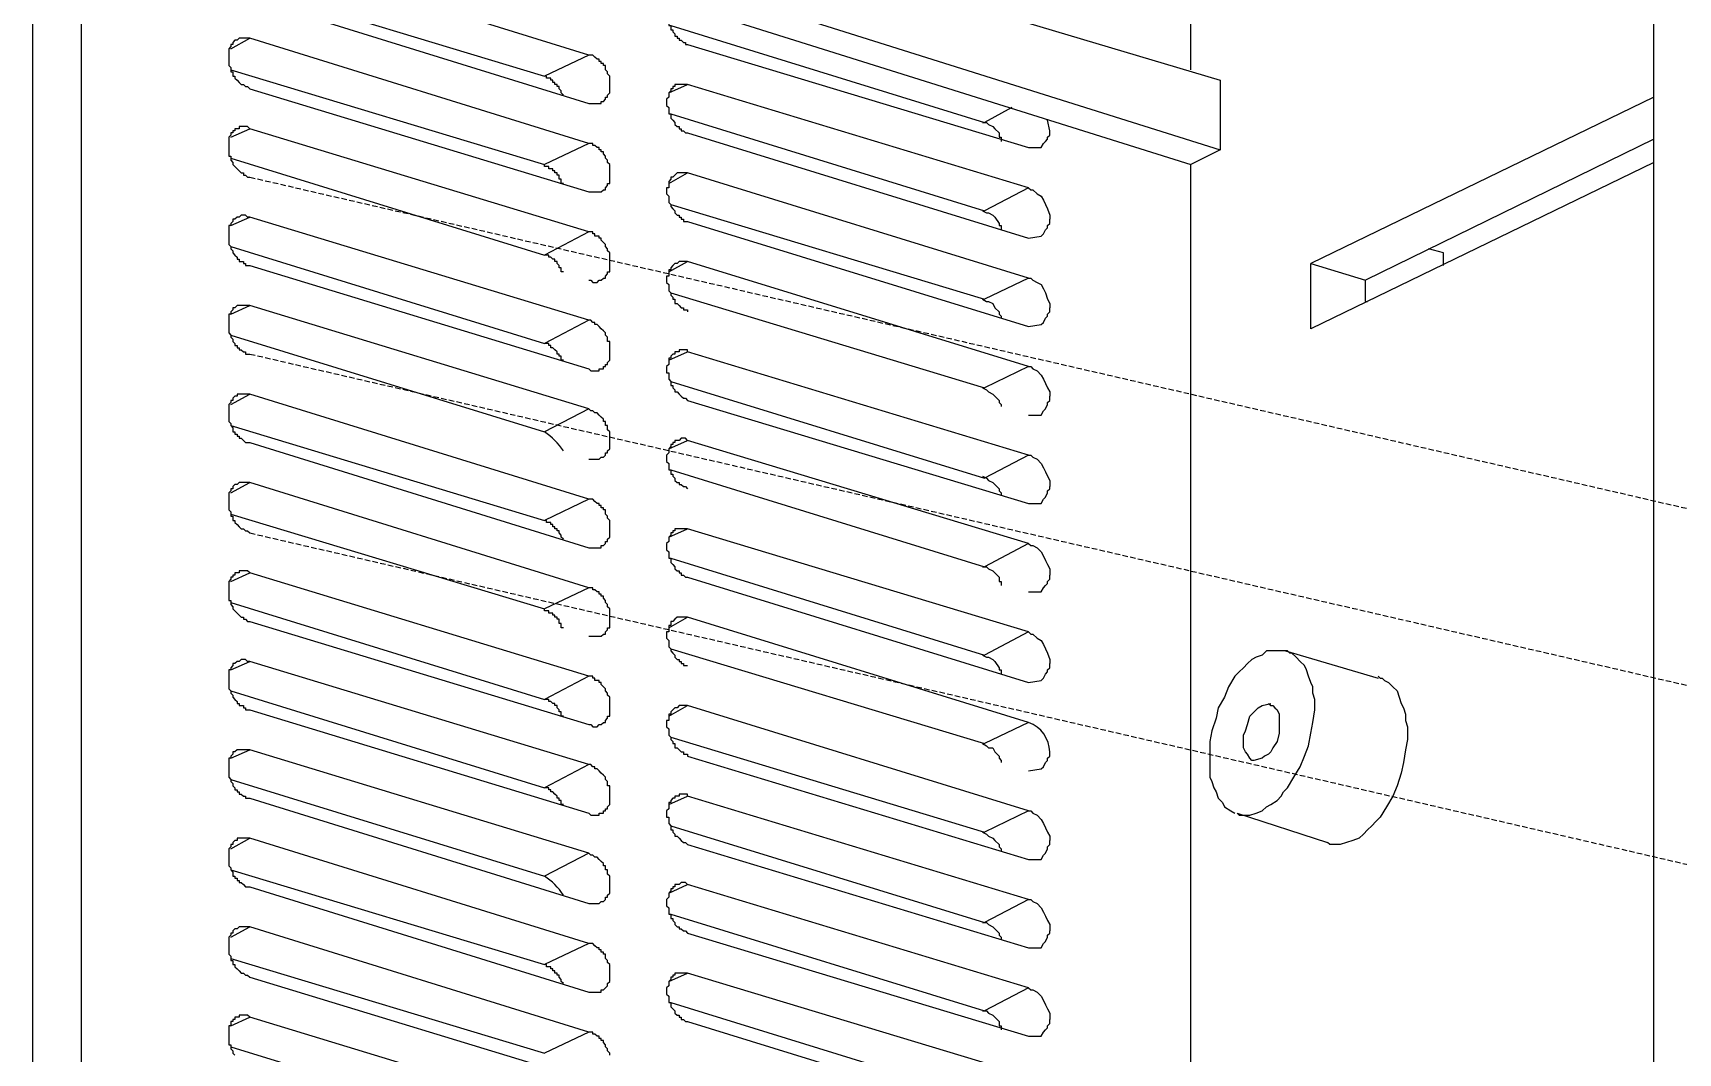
# Model space of a CAD drawing. Header units: millimetres. Extents: x 2689 to 2999, y 977 to 1485.
# Drawn here: x 2688.6 to 2756.8, y 1042 to 1084.3 of the extents above; entities that cross this region are included whole.
import ezdxf

# ---------------------------------------------------------------- set-up
doc = ezdxf.new("R2010")
doc.units = ezdxf.units.MM
doc.linetypes.add('PDF_IMPORT', pattern=[1, 0.8, -0.2])
doc.layers.add('PDF_几何图形', color=7, linetype='Continuous')

msp = doc.modelspace()

# ---------------------------------------------------------------- linework, layer by layer
at = {"layer": 'PDF_几何图形', "lineweight": -3}
for points in [[(2755.757, 1036.651), (2755.757, 1157.082)], [(2688.56, 1002.092), (2688.56, 1125.665)], [(2690.567, 1125.142), (2690.567, 1004.623)], [(2736.558, 1082.729), (2736.558, 1108.037)], [(2695.89, 1094.772), (2737.779, 1082.293)], [(2695.89, 1092.59), (2737.779, 1079.413)], [(2694.581, 1091.979), (2736.558, 1078.802)], [(2711.599, 1083.34), (2697.548, 1087.703)], [(2696.763, 1086.394), (2709.766, 1082.467)], [(2697.548, 1085.696), (2711.599, 1081.333)], [(2714.828, 1085.085), (2714.828, 1084.998), (2714.828, 1084.911), (2714.915, 1084.823), (2714.915, 1084.736), (2714.915, 1084.649), (2714.915, 1084.562), (2715.002, 1084.562), (2715.002, 1084.474), (2715.002, 1084.387), (2715.089, 1084.387), (2715.089, 1084.3), (2715.177, 1084.212), (2715.177, 1084.125), (2715.264, 1084.125), (2715.264, 1084.038), (2715.351, 1084.038), (2715.351, 1083.951), (2715.438, 1083.951), (2715.526, 1083.863), (2715.613, 1083.863), (2715.613, 1083.776), (2715.7, 1083.776)], [(2715.002, 1084.562), (2728.005, 1080.547)], [(2697.548, 1084.038), (2697.461, 1084.038), (2697.374, 1084.038), (2697.286, 1084.038), (2697.199, 1084.038), (2697.112, 1084.038), (2697.025, 1083.951), (2696.937, 1083.951), (2696.85, 1083.863), (2696.85, 1083.776), (2696.763, 1083.776), (2696.763, 1083.689), (2696.676, 1083.602), (2696.676, 1083.514), (2696.676, 1083.427), (2696.676, 1083.34), (2696.676, 1083.252), (2696.676, 1083.165), (2696.676, 1083.078), (2696.676, 1082.991), (2696.676, 1082.903), (2696.763, 1082.816), (2696.763, 1082.729), (2696.763, 1082.642), (2696.85, 1082.642), (2696.85, 1082.554), (2696.85, 1082.467), (2696.937, 1082.467), (2696.937, 1082.38), (2697.025, 1082.293), (2697.112, 1082.205), (2697.199, 1082.118), (2697.286, 1082.118), (2697.374, 1082.031), (2697.461, 1082.031), (2697.548, 1081.943)], [(2696.763, 1083.602), (2697.548, 1084.038)], [(2711.599, 1079.674), (2697.548, 1084.038)], [(2715.7, 1083.776), (2729.838, 1079.5)], [(2711.599, 1083.34), (2709.766, 1082.467)], [(2711.599, 1081.333), (2711.686, 1081.333), (2711.773, 1081.333), (2711.86, 1081.333), (2711.948, 1081.333), (2712.035, 1081.333), (2712.122, 1081.333), (2712.122, 1081.42), (2712.21, 1081.42), (2712.297, 1081.507), (2712.297, 1081.594), (2712.384, 1081.594), (2712.384, 1081.682), (2712.471, 1081.769), (2712.471, 1081.856), (2712.471, 1081.943), (2712.471, 1082.031), (2712.471, 1082.118), (2712.471, 1082.205), (2712.471, 1082.293), (2712.471, 1082.38), (2712.471, 1082.467), (2712.384, 1082.554), (2712.384, 1082.642), (2712.297, 1082.729), (2712.297, 1082.816), (2712.297, 1082.903), (2712.21, 1082.903), (2712.21, 1082.991), (2712.122, 1082.991), (2712.122, 1083.078), (2712.035, 1083.078), (2712.035, 1083.165), (2711.948, 1083.165), (2711.86, 1083.252), (2711.773, 1083.34), (2711.686, 1083.34), (2711.599, 1083.34)], [(2696.763, 1082.729), (2709.766, 1078.802)], [(2710.551, 1081.682), (2710.464, 1081.769), (2710.464, 1081.856), (2710.377, 1081.943), (2710.377, 1082.031), (2710.29, 1082.031), (2710.29, 1082.118), (2710.202, 1082.118), (2710.202, 1082.205), (2710.115, 1082.205), (2710.115, 1082.293), (2710.028, 1082.293), (2710.028, 1082.38), (2709.941, 1082.38), (2709.853, 1082.38), (2709.853, 1082.467), (2709.766, 1082.467)], [(2697.548, 1081.943), (2711.599, 1077.667)], [(2715.7, 1082.118), (2715.613, 1082.118), (2715.526, 1082.118), (2715.438, 1082.118), (2715.351, 1082.118), (2715.264, 1082.118), (2715.177, 1082.118), (2715.177, 1082.031), (2715.089, 1082.031), (2715.089, 1081.943), (2715.002, 1081.943), (2715.002, 1081.856), (2714.915, 1081.769), (2714.915, 1081.682), (2714.915, 1081.594), (2714.828, 1081.507), (2714.828, 1081.42), (2714.828, 1081.333), (2714.828, 1081.245), (2714.915, 1081.158), (2714.915, 1081.071), (2714.915, 1080.983), (2714.915, 1080.896), (2715.002, 1080.896), (2715.002, 1080.809), (2715.002, 1080.722), (2715.089, 1080.634), (2715.177, 1080.547), (2715.177, 1080.46), (2715.264, 1080.373), (2715.351, 1080.373), (2715.351, 1080.285), (2715.438, 1080.285), (2715.438, 1080.198), (2715.526, 1080.198), (2715.613, 1080.111), (2715.7, 1080.111)], [(2714.915, 1081.769), (2715.7, 1082.118)], [(2729.838, 1077.842), (2715.7, 1082.118)], [(2737.779, 1082.293), (2737.779, 1079.413)], [(2729.14, 1081.158), (2728.005, 1080.547)], [(2755.757, 1081.594), (2741.532, 1074.7)], [(2697.548, 1080.285), (2697.461, 1080.373), (2697.374, 1080.373), (2697.286, 1080.373), (2697.199, 1080.373), (2697.112, 1080.373), (2697.112, 1080.285), (2697.025, 1080.285), (2696.937, 1080.285), (2696.937, 1080.198), (2696.85, 1080.198), (2696.85, 1080.111), (2696.763, 1080.111), (2696.763, 1080.024), (2696.676, 1079.936), (2696.676, 1079.849), (2696.676, 1079.762), (2696.676, 1079.674), (2696.676, 1079.587), (2696.676, 1079.5), (2696.676, 1079.413), (2696.676, 1079.325), (2696.676, 1079.238), (2696.676, 1079.151), (2696.763, 1079.151), (2696.763, 1079.064), (2696.763, 1078.976), (2696.85, 1078.889), (2696.85, 1078.802), (2696.937, 1078.714), (2697.025, 1078.627), (2697.112, 1078.54), (2697.199, 1078.453), (2697.286, 1078.453), (2697.286, 1078.365), (2697.374, 1078.365), (2697.461, 1078.278), (2697.548, 1078.278)], [(2715.002, 1080.896), (2728.005, 1076.882)], [(2727.918, 1080.547), (2728.092, 1080.547), (2728.18, 1080.46), (2728.354, 1080.373), (2728.442, 1080.285), (2728.616, 1080.111), (2728.616, 1079.936), (2728.703, 1079.936), (2728.703, 1079.849), (2728.703, 1079.762)], [(2730.711, 1080.198), (2730.623, 1080.634)], [(2696.763, 1079.936), (2697.548, 1080.285)], [(2711.599, 1076.009), (2697.548, 1080.285)], [(2711.599, 1079.674), (2709.766, 1078.802)], [(2711.599, 1077.667), (2711.686, 1077.667), (2711.773, 1077.667), (2711.86, 1077.667), (2711.948, 1077.667), (2712.035, 1077.667), (2712.122, 1077.667), (2712.21, 1077.755), (2712.297, 1077.755), (2712.297, 1077.842), (2712.384, 1077.929), (2712.384, 1078.016), (2712.471, 1078.016), (2712.471, 1078.104), (2712.471, 1078.191), (2712.471, 1078.278), (2712.471, 1078.365), (2712.471, 1078.453), (2712.471, 1078.54), (2712.471, 1078.627), (2712.471, 1078.714), (2712.471, 1078.802), (2712.384, 1078.889), (2712.384, 1078.976), (2712.297, 1079.064), (2712.297, 1079.151), (2712.21, 1079.238), (2712.21, 1079.325), (2712.122, 1079.325), (2712.122, 1079.413), (2712.035, 1079.413), (2712.035, 1079.5), (2711.948, 1079.5), (2711.86, 1079.587), (2711.773, 1079.587), (2711.773, 1079.674), (2711.686, 1079.674), (2711.599, 1079.674)], [(2715.7, 1080.111), (2729.838, 1075.747)], [(2730.361, 1079.5), (2730.449, 1079.674), (2730.536, 1079.762), (2730.623, 1079.849), (2730.623, 1079.936), (2730.711, 1080.024), (2730.711, 1080.111), (2730.711, 1080.198)], [(2755.757, 1079.849), (2743.801, 1074.002)], [(2696.763, 1079.064), (2709.766, 1075.049)], [(2729.838, 1079.5), (2730.361, 1079.5)], [(2737.779, 1079.413), (2736.558, 1078.802)], [(2710.551, 1078.016), (2710.464, 1078.016), (2710.464, 1078.104), (2710.464, 1078.191), (2710.377, 1078.191), (2710.377, 1078.278), (2710.377, 1078.365), (2710.29, 1078.365), (2710.29, 1078.453), (2710.202, 1078.453), (2710.202, 1078.54), (2710.115, 1078.54), (2710.115, 1078.627), (2710.028, 1078.627), (2709.941, 1078.627), (2709.941, 1078.714), (2709.853, 1078.714), (2709.766, 1078.714), (2709.766, 1078.802)], [(2715.7, 1078.453), (2715.613, 1078.453), (2715.526, 1078.453), (2715.438, 1078.453), (2715.351, 1078.453), (2715.264, 1078.453), (2715.177, 1078.365), (2715.089, 1078.278), (2715.002, 1078.278), (2715.002, 1078.191), (2714.915, 1078.104), (2714.915, 1078.016), (2714.915, 1077.929), (2714.915, 1077.842), (2714.828, 1077.842), (2714.828, 1077.755), (2714.828, 1077.667), (2714.828, 1077.58), (2714.915, 1077.493), (2714.915, 1077.405), (2714.915, 1077.318), (2714.915, 1077.231), (2715.002, 1077.144), (2715.002, 1077.056), (2715.089, 1076.969), (2715.177, 1076.882), (2715.177, 1076.795), (2715.264, 1076.707), (2715.351, 1076.707), (2715.351, 1076.62), (2715.438, 1076.62), (2715.438, 1076.533), (2715.526, 1076.533), (2715.526, 1076.445), (2715.613, 1076.445), (2715.7, 1076.445)], [(2714.915, 1078.016), (2715.7, 1078.453)], [(2729.838, 1074.089), (2715.7, 1078.453)], [(2736.558, 1023.735), (2736.558, 1078.802)], [(2755.757, 1078.889), (2741.532, 1071.995)], [(2729.838, 1077.842), (2728.005, 1076.882)], [(2729.838, 1077.842), (2729.925, 1077.755), (2730.012, 1077.755), (2730.187, 1077.58), (2730.361, 1077.493), (2730.449, 1077.318), (2730.536, 1077.144), (2730.623, 1076.969), (2730.711, 1076.707), (2730.711, 1076.533)], [(2715.002, 1077.144), (2728.005, 1073.217)], [(2697.548, 1076.62), (2697.461, 1076.62), (2697.374, 1076.707), (2697.286, 1076.707), (2697.199, 1076.707), (2697.112, 1076.62), (2697.025, 1076.62), (2696.937, 1076.533), (2696.85, 1076.533), (2696.85, 1076.445), (2696.763, 1076.358), (2696.763, 1076.271), (2696.676, 1076.271), (2696.676, 1076.184), (2696.676, 1076.096), (2696.676, 1076.009), (2696.676, 1075.922), (2696.676, 1075.835), (2696.676, 1075.747), (2696.676, 1075.66), (2696.676, 1075.573), (2696.676, 1075.486), (2696.763, 1075.398), (2696.763, 1075.311), (2696.85, 1075.224), (2696.85, 1075.136), (2696.937, 1075.049), (2697.025, 1074.962), (2697.025, 1074.875), (2697.112, 1074.875), (2697.112, 1074.787), (2697.199, 1074.787), (2697.286, 1074.787), (2697.286, 1074.7), (2697.374, 1074.7), (2697.374, 1074.613), (2697.461, 1074.613), (2697.548, 1074.613)], [(2696.763, 1076.271), (2697.548, 1076.62)], [(2711.599, 1072.344), (2697.548, 1076.62)], [(2715.7, 1076.445), (2729.838, 1072.082)], [(2727.918, 1076.882), (2728.092, 1076.795), (2728.18, 1076.795), (2728.354, 1076.707), (2728.442, 1076.62), (2728.616, 1076.358), (2728.616, 1076.271), (2728.703, 1076.271), (2728.703, 1076.184), (2728.703, 1076.096)], [(2730.361, 1075.835), (2730.449, 1075.922), (2730.536, 1076.096), (2730.623, 1076.184), (2730.623, 1076.271), (2730.711, 1076.358), (2730.711, 1076.445), (2730.711, 1076.533)], [(2711.599, 1076.009), (2709.766, 1075.049)], [(2711.599, 1074.002), (2711.686, 1074.002), (2711.773, 1073.915), (2711.86, 1073.915), (2711.948, 1073.915), (2712.035, 1074.002), (2712.122, 1074.002), (2712.21, 1074.089), (2712.297, 1074.089), (2712.297, 1074.176), (2712.384, 1074.264), (2712.384, 1074.351), (2712.471, 1074.351), (2712.471, 1074.438), (2712.471, 1074.526), (2712.471, 1074.613), (2712.471, 1074.7), (2712.471, 1074.787), (2712.471, 1074.875), (2712.471, 1074.962), (2712.471, 1075.049), (2712.471, 1075.136), (2712.384, 1075.224), (2712.384, 1075.311), (2712.297, 1075.398), (2712.297, 1075.486), (2712.21, 1075.573), (2712.122, 1075.66), (2712.122, 1075.747), (2712.035, 1075.747), (2712.035, 1075.835), (2711.948, 1075.835), (2711.86, 1075.835), (2711.86, 1075.922), (2711.773, 1075.922), (2711.773, 1076.009), (2711.686, 1076.009), (2711.599, 1076.009)], [(2729.838, 1075.747), (2730.361, 1075.835)], [(2696.763, 1075.398), (2709.766, 1071.384)], [(2710.551, 1074.351), (2710.464, 1074.351), (2710.464, 1074.438), (2710.464, 1074.526), (2710.377, 1074.526), (2710.377, 1074.613), (2710.29, 1074.7), (2710.29, 1074.787), (2710.202, 1074.787), (2710.202, 1074.875), (2710.115, 1074.875), (2710.028, 1074.962), (2709.941, 1074.962), (2709.941, 1075.049), (2709.853, 1075.049), (2709.766, 1075.049)], [(2747.03, 1075.136), (2746.419, 1075.311)], [(2747.03, 1074.613), (2747.03, 1075.136)], [(2697.548, 1074.613), (2711.599, 1070.337)], [(2715.7, 1074.787), (2715.613, 1074.787), (2715.526, 1074.787), (2715.438, 1074.787), (2715.351, 1074.787), (2715.264, 1074.7), (2715.177, 1074.7), (2715.089, 1074.613), (2715.002, 1074.526), (2715.002, 1074.438), (2714.915, 1074.438), (2714.915, 1074.351), (2714.915, 1074.264), (2714.915, 1074.176), (2714.828, 1074.176), (2714.828, 1074.089), (2714.828, 1074.002), (2714.828, 1073.915), (2714.915, 1073.827), (2714.915, 1073.74), (2714.915, 1073.653), (2714.915, 1073.566), (2715.002, 1073.478), (2715.002, 1073.391), (2715.089, 1073.304), (2715.089, 1073.217), (2715.177, 1073.217), (2715.177, 1073.129), (2715.177, 1073.042), (2715.264, 1073.042), (2715.351, 1072.955), (2715.438, 1072.867), (2715.526, 1072.867), (2715.526, 1072.78), (2715.613, 1072.78), (2715.7, 1072.78), (2715.7, 1072.693)], [(2714.915, 1074.351), (2715.7, 1074.787)], [(2729.838, 1070.424), (2715.7, 1074.787)], [(2741.532, 1071.995), (2741.532, 1074.7)], [(2741.532, 1074.7), (2743.801, 1074.002)], [(2729.838, 1074.089), (2728.005, 1073.217)], [(2729.838, 1074.089), (2729.925, 1074.089), (2730.012, 1074.002), (2730.187, 1073.915), (2730.361, 1073.827), (2730.449, 1073.653), (2730.536, 1073.478), (2730.623, 1073.217), (2730.711, 1073.042), (2730.711, 1072.867)], [(2743.801, 1073.129), (2743.801, 1074.002)], [(2697.548, 1072.955), (2697.461, 1072.955), (2697.374, 1072.955), (2697.286, 1072.955), (2697.199, 1072.955), (2697.112, 1072.955), (2697.025, 1072.955), (2696.937, 1072.867), (2696.85, 1072.867), (2696.85, 1072.78), (2696.763, 1072.693), (2696.763, 1072.606), (2696.676, 1072.606), (2696.676, 1072.518), (2696.676, 1072.431), (2696.676, 1072.344), (2696.676, 1072.257), (2696.676, 1072.169), (2696.676, 1072.082), (2696.676, 1071.995), (2696.676, 1071.907), (2696.676, 1071.82), (2696.763, 1071.733), (2696.763, 1071.646), (2696.85, 1071.558), (2696.85, 1071.471), (2696.937, 1071.384), (2696.937, 1071.297), (2697.025, 1071.297), (2697.025, 1071.209), (2697.112, 1071.209), (2697.112, 1071.122), (2697.199, 1071.122), (2697.286, 1071.035), (2697.374, 1071.035), (2697.374, 1070.948), (2697.461, 1070.948), (2697.548, 1070.948)], [(2696.763, 1072.606), (2697.548, 1072.955)], [(2711.599, 1068.679), (2697.548, 1072.955)], [(2715.002, 1073.478), (2728.005, 1069.551)], [(2727.918, 1073.217), (2728.092, 1073.129), (2728.18, 1073.129), (2728.354, 1073.042), (2728.442, 1072.867), (2728.616, 1072.693), (2728.616, 1072.606), (2728.703, 1072.518), (2728.703, 1072.431)], [(2730.361, 1072.169), (2730.449, 1072.257), (2730.536, 1072.431), (2730.623, 1072.518), (2730.623, 1072.606), (2730.711, 1072.693), (2730.711, 1072.78), (2730.711, 1072.867)], [(2743.801, 1073.129), (2743.888, 1073.129)], [(2711.599, 1072.344), (2709.766, 1071.384)], [(2711.599, 1070.337), (2711.686, 1070.249), (2711.773, 1070.249), (2711.86, 1070.249), (2711.948, 1070.249), (2712.035, 1070.249), (2712.035, 1070.337), (2712.122, 1070.337), (2712.21, 1070.337), (2712.21, 1070.424), (2712.297, 1070.424), (2712.297, 1070.511), (2712.384, 1070.511), (2712.384, 1070.598), (2712.471, 1070.686), (2712.471, 1070.773), (2712.471, 1070.86), (2712.471, 1070.948), (2712.471, 1071.035), (2712.471, 1071.122), (2712.471, 1071.209), (2712.471, 1071.297), (2712.471, 1071.384), (2712.471, 1071.471), (2712.384, 1071.471), (2712.384, 1071.558), (2712.384, 1071.646), (2712.297, 1071.733), (2712.297, 1071.82), (2712.21, 1071.907), (2712.122, 1071.995), (2712.035, 1072.082), (2711.948, 1072.169), (2711.86, 1072.169), (2711.86, 1072.257), (2711.773, 1072.257), (2711.686, 1072.344), (2711.599, 1072.344)], [(2729.838, 1072.082), (2730.361, 1072.169)], [(2696.763, 1071.733), (2709.766, 1067.719)], [(2710.551, 1070.686), (2710.464, 1070.686), (2710.464, 1070.773), (2710.464, 1070.86), (2710.377, 1070.86), (2710.377, 1070.948), (2710.29, 1070.948), (2710.29, 1071.035), (2710.202, 1071.122), (2710.115, 1071.209), (2710.028, 1071.209), (2710.028, 1071.297), (2709.941, 1071.297), (2709.941, 1071.384), (2709.853, 1071.384), (2709.766, 1071.384)], [(2715.7, 1071.035), (2715.7, 1071.122), (2715.613, 1071.122), (2715.526, 1071.122), (2715.438, 1071.122), (2715.351, 1071.122), (2715.351, 1071.035), (2715.264, 1071.035), (2715.177, 1071.035), (2715.177, 1070.948), (2715.089, 1070.948), (2715.002, 1070.86), (2715.002, 1070.773), (2714.915, 1070.773), (2714.915, 1070.686), (2714.915, 1070.598), (2714.915, 1070.511), (2714.828, 1070.424), (2714.828, 1070.337), (2714.828, 1070.249), (2714.828, 1070.162), (2714.915, 1070.162), (2714.915, 1070.075), (2714.915, 1069.988), (2714.915, 1069.9), (2715.002, 1069.813), (2715.002, 1069.726), (2715.002, 1069.639), (2715.089, 1069.639), (2715.089, 1069.551), (2715.177, 1069.464), (2715.177, 1069.377), (2715.264, 1069.377), (2715.351, 1069.289), (2715.438, 1069.202), (2715.526, 1069.115), (2715.613, 1069.115), (2715.7, 1069.028)], [(2714.915, 1070.686), (2715.7, 1071.035)], [(2729.838, 1066.759), (2715.7, 1071.035)], [(2729.838, 1070.424), (2728.005, 1069.551)], [(2729.838, 1070.424), (2729.925, 1070.424), (2730.012, 1070.337), (2730.187, 1070.249), (2730.361, 1070.075), (2730.449, 1069.9), (2730.536, 1069.726), (2730.623, 1069.551), (2730.711, 1069.377), (2730.711, 1069.202)], [(2715.002, 1069.813), (2728.005, 1065.799)], [(2727.918, 1069.551), (2728.092, 1069.464), (2728.18, 1069.377), (2728.354, 1069.289), (2728.442, 1069.202), (2728.616, 1069.028), (2728.616, 1068.94), (2728.703, 1068.853), (2728.703, 1068.766)], [(2697.548, 1069.289), (2697.461, 1069.289), (2697.374, 1069.289), (2697.286, 1069.289), (2697.199, 1069.289), (2697.112, 1069.289), (2697.025, 1069.289), (2697.025, 1069.202), (2696.937, 1069.202), (2696.85, 1069.115), (2696.85, 1069.028), (2696.763, 1069.028), (2696.763, 1068.94), (2696.676, 1068.853), (2696.676, 1068.766), (2696.676, 1068.679), (2696.676, 1068.591), (2696.676, 1068.504), (2696.676, 1068.417), (2696.676, 1068.329), (2696.676, 1068.242), (2696.676, 1068.155), (2696.763, 1068.068), (2696.763, 1067.98), (2696.85, 1067.893), (2696.85, 1067.806), (2696.85, 1067.719), (2696.937, 1067.719), (2696.937, 1067.631), (2697.025, 1067.631), (2697.025, 1067.544), (2697.112, 1067.544), (2697.112, 1067.457), (2697.199, 1067.457), (2697.286, 1067.369), (2697.374, 1067.282), (2697.461, 1067.282), (2697.548, 1067.282)], [(2696.763, 1068.853), (2697.548, 1069.289)], [(2711.599, 1064.926), (2697.548, 1069.289)], [(2715.7, 1069.028), (2729.838, 1064.751)], [(2730.361, 1068.417), (2730.449, 1068.591), (2730.536, 1068.679), (2730.623, 1068.853), (2730.623, 1068.94), (2730.711, 1069.028), (2730.711, 1069.202)], [(2711.599, 1068.679), (2709.766, 1067.719)], [(2711.599, 1066.584), (2711.686, 1066.584), (2711.773, 1066.584), (2711.86, 1066.584), (2711.948, 1066.584), (2712.035, 1066.584), (2712.122, 1066.671), (2712.21, 1066.671), (2712.297, 1066.759), (2712.297, 1066.846), (2712.384, 1066.846), (2712.384, 1066.933), (2712.471, 1067.02), (2712.471, 1067.108), (2712.471, 1067.195), (2712.471, 1067.282), (2712.471, 1067.369), (2712.471, 1067.457), (2712.471, 1067.544), (2712.471, 1067.631), (2712.471, 1067.719), (2712.384, 1067.806), (2712.384, 1067.893), (2712.384, 1067.98), (2712.297, 1067.98), (2712.297, 1068.068), (2712.297, 1068.155), (2712.21, 1068.155), (2712.21, 1068.242), (2712.122, 1068.329), (2712.035, 1068.417), (2711.948, 1068.504), (2711.86, 1068.504), (2711.773, 1068.591), (2711.686, 1068.591), (2711.599, 1068.679)], [(2729.838, 1068.417), (2730.361, 1068.417)], [(2696.763, 1067.98), (2709.766, 1064.053)], [(2715.7, 1067.369), (2715.613, 1067.457), (2715.526, 1067.457), (2715.438, 1067.457), (2715.351, 1067.369), (2715.264, 1067.369), (2715.177, 1067.369), (2715.177, 1067.282), (2715.089, 1067.282), (2715.089, 1067.195), (2715.002, 1067.195), (2715.002, 1067.108), (2714.915, 1067.02), (2714.915, 1066.933), (2714.915, 1066.846), (2714.828, 1066.759), (2714.828, 1066.671), (2714.828, 1066.584), (2714.828, 1066.497), (2714.915, 1066.41), (2714.915, 1066.322), (2714.915, 1066.235), (2714.915, 1066.148), (2715.002, 1066.148), (2715.002, 1066.06), (2715.002, 1065.973), (2715.089, 1065.973), (2715.089, 1065.886), (2715.177, 1065.799), (2715.177, 1065.711), (2715.264, 1065.624), (2715.351, 1065.624), (2715.351, 1065.537), (2715.438, 1065.537), (2715.526, 1065.45), (2715.613, 1065.45), (2715.7, 1065.362)], [(2714.915, 1067.02), (2715.7, 1067.369)], [(2729.838, 1063.093), (2715.7, 1067.369)], [(2697.548, 1067.282), (2711.599, 1062.919)], [(2729.838, 1066.759), (2728.005, 1065.799)], [(2729.838, 1066.759), (2729.925, 1066.759), (2730.012, 1066.671), (2730.187, 1066.584), (2730.361, 1066.41), (2730.449, 1066.235), (2730.536, 1066.06), (2730.623, 1065.886), (2730.711, 1065.711), (2730.711, 1065.45)], [(2715.002, 1066.148), (2728.005, 1062.133)], [(2697.548, 1065.624), (2697.461, 1065.624), (2697.374, 1065.624), (2697.286, 1065.624), (2697.199, 1065.624), (2697.112, 1065.624), (2697.025, 1065.537), (2696.937, 1065.537), (2696.85, 1065.45), (2696.85, 1065.362), (2696.763, 1065.362), (2696.763, 1065.275), (2696.676, 1065.188), (2696.676, 1065.101), (2696.676, 1065.013), (2696.676, 1064.926), (2696.676, 1064.839), (2696.676, 1064.751), (2696.676, 1064.664), (2696.676, 1064.577), (2696.676, 1064.49), (2696.763, 1064.402), (2696.763, 1064.315), (2696.763, 1064.228), (2696.85, 1064.228), (2696.85, 1064.141), (2696.85, 1064.053), (2696.937, 1064.053), (2696.937, 1063.966), (2697.025, 1063.879), (2697.112, 1063.791), (2697.199, 1063.704), (2697.286, 1063.704), (2697.374, 1063.617), (2697.461, 1063.617), (2697.548, 1063.53)], [(2696.763, 1065.188), (2697.548, 1065.624)], [(2711.599, 1061.261), (2697.548, 1065.624)], [(2727.918, 1065.886), (2728.092, 1065.799), (2728.18, 1065.711), (2728.354, 1065.624), (2728.442, 1065.537), (2728.616, 1065.362), (2728.616, 1065.275), (2728.703, 1065.188), (2728.703, 1065.101)], [(2730.361, 1064.751), (2730.449, 1064.926), (2730.536, 1065.013), (2730.623, 1065.188), (2730.623, 1065.275), (2730.711, 1065.362), (2730.711, 1065.45)], [(2711.599, 1064.926), (2709.766, 1064.053)], [(2711.599, 1062.919), (2711.686, 1062.919), (2711.773, 1062.919), (2711.86, 1062.919), (2711.948, 1062.919), (2712.035, 1062.919), (2712.122, 1062.919), (2712.122, 1063.006), (2712.21, 1063.006), (2712.297, 1063.093), (2712.297, 1063.181), (2712.384, 1063.181), (2712.384, 1063.268), (2712.471, 1063.355), (2712.471, 1063.442), (2712.471, 1063.53), (2712.471, 1063.617), (2712.471, 1063.704), (2712.471, 1063.791), (2712.471, 1063.879), (2712.471, 1063.966), (2712.471, 1064.053), (2712.384, 1064.141), (2712.384, 1064.228), (2712.297, 1064.315), (2712.297, 1064.402), (2712.297, 1064.49), (2712.21, 1064.49), (2712.21, 1064.577), (2712.122, 1064.577), (2712.122, 1064.664), (2712.035, 1064.664), (2712.035, 1064.751), (2711.948, 1064.751), (2711.86, 1064.839), (2711.773, 1064.926), (2711.686, 1064.926), (2711.599, 1064.926)], [(2729.838, 1064.751), (2730.361, 1064.751)], [(2696.763, 1064.315), (2709.766, 1060.388)], [(2710.551, 1063.268), (2710.464, 1063.355), (2710.464, 1063.442), (2710.377, 1063.53), (2710.377, 1063.617), (2710.29, 1063.617), (2710.29, 1063.704), (2710.202, 1063.704), (2710.202, 1063.791), (2710.115, 1063.791), (2710.115, 1063.879), (2710.028, 1063.879), (2710.028, 1063.966), (2709.941, 1063.966), (2709.853, 1063.966), (2709.853, 1064.053), (2709.766, 1064.053)], [(2715.7, 1063.704), (2715.613, 1063.704), (2715.526, 1063.704), (2715.438, 1063.704), (2715.351, 1063.704), (2715.264, 1063.704), (2715.177, 1063.704), (2715.177, 1063.617), (2715.089, 1063.617), (2715.089, 1063.53), (2715.002, 1063.53), (2715.002, 1063.442), (2714.915, 1063.355), (2714.915, 1063.268), (2714.915, 1063.181), (2714.828, 1063.093), (2714.828, 1063.006), (2714.828, 1062.919), (2714.828, 1062.832), (2714.915, 1062.744), (2714.915, 1062.657), (2714.915, 1062.57), (2714.915, 1062.482), (2715.002, 1062.482), (2715.002, 1062.395), (2715.002, 1062.308), (2715.089, 1062.221), (2715.177, 1062.133), (2715.177, 1062.046), (2715.264, 1061.959), (2715.351, 1061.959), (2715.351, 1061.872), (2715.438, 1061.872), (2715.438, 1061.784), (2715.526, 1061.784), (2715.613, 1061.697), (2715.7, 1061.697)], [(2714.915, 1063.355), (2715.7, 1063.704)], [(2729.838, 1059.428), (2715.7, 1063.704)], [(2729.838, 1063.093), (2728.005, 1062.133)], [(2729.838, 1063.093), (2729.925, 1063.006), (2730.012, 1063.006), (2730.187, 1062.919), (2730.361, 1062.744), (2730.449, 1062.57), (2730.536, 1062.395), (2730.623, 1062.221), (2730.711, 1062.046), (2730.711, 1061.784)], [(2697.548, 1061.872), (2697.461, 1061.959), (2697.374, 1061.959), (2697.286, 1061.959), (2697.199, 1061.959), (2697.112, 1061.959), (2697.112, 1061.872), (2697.025, 1061.872), (2696.937, 1061.872), (2696.937, 1061.784), (2696.85, 1061.784), (2696.85, 1061.697), (2696.763, 1061.697), (2696.763, 1061.61), (2696.676, 1061.522), (2696.676, 1061.435), (2696.676, 1061.348), (2696.676, 1061.261), (2696.676, 1061.173), (2696.676, 1061.086), (2696.676, 1060.999), (2696.676, 1060.912), (2696.676, 1060.824), (2696.676, 1060.737), (2696.763, 1060.737), (2696.763, 1060.65), (2696.763, 1060.563), (2696.85, 1060.475), (2696.85, 1060.388), (2696.937, 1060.301), (2697.025, 1060.213), (2697.112, 1060.126), (2697.199, 1060.039), (2697.286, 1060.039), (2697.286, 1059.952), (2697.374, 1059.952), (2697.461, 1059.864), (2697.548, 1059.864)], [(2715.002, 1062.482), (2728.005, 1058.468)], [(2727.918, 1062.133), (2728.092, 1062.133), (2728.18, 1062.046), (2728.354, 1061.959), (2728.442, 1061.872), (2728.616, 1061.697), (2728.616, 1061.522), (2728.703, 1061.522), (2728.703, 1061.435), (2728.703, 1061.348)], [(2696.763, 1061.522), (2697.548, 1061.872)], [(2711.599, 1057.595), (2697.548, 1061.872)], [(2711.599, 1061.261), (2709.766, 1060.388)], [(2711.599, 1059.253), (2711.686, 1059.253), (2711.773, 1059.253), (2711.86, 1059.253), (2711.948, 1059.253), (2712.035, 1059.253), (2712.122, 1059.253), (2712.21, 1059.341), (2712.297, 1059.341), (2712.297, 1059.428), (2712.384, 1059.515), (2712.384, 1059.603), (2712.471, 1059.603), (2712.471, 1059.69), (2712.471, 1059.777), (2712.471, 1059.864), (2712.471, 1059.952), (2712.471, 1060.039), (2712.471, 1060.126), (2712.471, 1060.213), (2712.471, 1060.301), (2712.471, 1060.388), (2712.384, 1060.475), (2712.384, 1060.562), (2712.297, 1060.65), (2712.297, 1060.737), (2712.21, 1060.824), (2712.21, 1060.912), (2712.122, 1060.912), (2712.122, 1060.999), (2712.035, 1060.999), (2712.035, 1061.086), (2711.948, 1061.086), (2711.86, 1061.173), (2711.773, 1061.173), (2711.773, 1061.261), (2711.686, 1061.261), (2711.599, 1061.261)], [(2715.7, 1061.697), (2729.838, 1057.334)], [(2730.361, 1061.086), (2730.449, 1061.261), (2730.536, 1061.348), (2730.623, 1061.435), (2730.623, 1061.522), (2730.711, 1061.61), (2730.711, 1061.697), (2730.711, 1061.784)], [(2696.763, 1060.65), (2709.766, 1056.635)], [(2729.838, 1061.086), (2730.361, 1061.086)], [(2697.548, 1059.864), (2711.599, 1055.588)], [(2710.551, 1059.603), (2710.464, 1059.603), (2710.464, 1059.69), (2710.464, 1059.777), (2710.377, 1059.777), (2710.377, 1059.864), (2710.377, 1059.952), (2710.29, 1059.952), (2710.29, 1060.039), (2710.202, 1060.039), (2710.202, 1060.126), (2710.115, 1060.126), (2710.115, 1060.213), (2710.028, 1060.213), (2709.941, 1060.213), (2709.941, 1060.301), (2709.853, 1060.301), (2709.766, 1060.301), (2709.766, 1060.388)], [(2715.7, 1060.039), (2715.613, 1060.039), (2715.526, 1060.039), (2715.438, 1060.039), (2715.351, 1060.039), (2715.264, 1060.039), (2715.177, 1059.952), (2715.089, 1059.864), (2715.002, 1059.864), (2715.002, 1059.777), (2715.002, 1059.69), (2714.915, 1059.69), (2714.915, 1059.603), (2714.915, 1059.515), (2714.915, 1059.428), (2714.828, 1059.428), (2714.828, 1059.341), (2714.828, 1059.253), (2714.828, 1059.166), (2714.915, 1059.079), (2714.915, 1058.992), (2714.915, 1058.904), (2714.915, 1058.817), (2715.002, 1058.73), (2715.002, 1058.643), (2715.089, 1058.555), (2715.177, 1058.468), (2715.177, 1058.381), (2715.264, 1058.293), (2715.351, 1058.293), (2715.351, 1058.206), (2715.438, 1058.206), (2715.438, 1058.119), (2715.526, 1058.119), (2715.526, 1058.032), (2715.613, 1058.032), (2715.7, 1058.032)], [(2714.915, 1059.603), (2715.7, 1060.039)], [(2729.838, 1055.675), (2715.7, 1060.039)], [(2729.838, 1059.428), (2728.005, 1058.468)], [(2729.838, 1059.428), (2729.925, 1059.341), (2730.012, 1059.341), (2730.187, 1059.166), (2730.361, 1059.079), (2730.449, 1058.904), (2730.536, 1058.73), (2730.623, 1058.555), (2730.711, 1058.293), (2730.711, 1058.119)], [(2715.002, 1058.73), (2728.005, 1054.803)], [(2740.485, 1058.643), (2740.223, 1058.643), (2739.961, 1058.643), (2739.699, 1058.643), (2739.525, 1058.468)], [(2739.525, 1052.01), (2739.699, 1052.185), (2739.874, 1052.272), (2740.136, 1052.446), (2740.31, 1052.621), (2740.397, 1052.796), (2740.572, 1052.97), (2740.834, 1053.406), (2741.096, 1053.843), (2741.27, 1054.279), (2741.445, 1054.715), (2741.532, 1055.239), (2741.619, 1055.675), (2741.706, 1056.199), (2741.706, 1056.635), (2741.619, 1056.897), (2741.619, 1057.159), (2741.532, 1057.334), (2741.445, 1057.595), (2741.357, 1057.857), (2741.27, 1058.032), (2741.096, 1058.206), (2740.921, 1058.381), (2740.747, 1058.555), (2740.659, 1058.555), (2740.572, 1058.643), (2740.485, 1058.643)], [(2740.485, 1058.643), (2744.325, 1057.508)], [(2697.548, 1058.206), (2697.461, 1058.206), (2697.374, 1058.293), (2697.286, 1058.293), (2697.199, 1058.293), (2697.112, 1058.206), (2697.025, 1058.206), (2696.937, 1058.119), (2696.85, 1058.119), (2696.85, 1058.032), (2696.763, 1057.944), (2696.763, 1057.857), (2696.676, 1057.857), (2696.676, 1057.77), (2696.676, 1057.683), (2696.676, 1057.595), (2696.676, 1057.508), (2696.676, 1057.421), (2696.676, 1057.334), (2696.676, 1057.246), (2696.676, 1057.159), (2696.676, 1057.072), (2696.763, 1056.984), (2696.763, 1056.897), (2696.85, 1056.81), (2696.85, 1056.723), (2696.937, 1056.635), (2697.025, 1056.548), (2697.025, 1056.461), (2697.112, 1056.461), (2697.112, 1056.374), (2697.199, 1056.374), (2697.286, 1056.374), (2697.286, 1056.286), (2697.374, 1056.286), (2697.374, 1056.199), (2697.461, 1056.199), (2697.548, 1056.199)], [(2696.763, 1057.857), (2697.548, 1058.206)], [(2711.599, 1053.93), (2697.548, 1058.206)], [(2727.918, 1058.468), (2728.092, 1058.381), (2728.18, 1058.381), (2728.354, 1058.293), (2728.442, 1058.206), (2728.616, 1057.944), (2728.616, 1057.857), (2728.703, 1057.857), (2728.703, 1057.77), (2728.703, 1057.683)], [(2730.361, 1057.421), (2730.449, 1057.508), (2730.536, 1057.683), (2730.623, 1057.77), (2730.623, 1057.857), (2730.711, 1057.944), (2730.711, 1058.032), (2730.711, 1058.119)], [(2739.525, 1058.468), (2739.263, 1058.381), (2739.088, 1058.293), (2738.914, 1058.119), (2738.739, 1057.944), (2738.565, 1057.77), (2738.39, 1057.595), (2738.128, 1057.159), (2737.954, 1056.723), (2737.692, 1056.286), (2737.605, 1055.85), (2737.43, 1055.326), (2737.343, 1054.89), (2737.343, 1054.366), (2737.343, 1053.93), (2737.343, 1053.668), (2737.343, 1053.406), (2737.43, 1053.232), (2737.518, 1052.97), (2737.605, 1052.796), (2737.692, 1052.534), (2737.867, 1052.359), (2737.954, 1052.185), (2738.216, 1052.01), (2738.39, 1051.923)], [(2711.599, 1057.595), (2709.766, 1056.635)], [(2711.599, 1055.588), (2711.686, 1055.588), (2711.773, 1055.501), (2711.86, 1055.501), (2711.948, 1055.501), (2712.035, 1055.588), (2712.122, 1055.588), (2712.21, 1055.675), (2712.297, 1055.675), (2712.297, 1055.763), (2712.384, 1055.85), (2712.384, 1055.937), (2712.471, 1055.937), (2712.471, 1056.024), (2712.471, 1056.112), (2712.471, 1056.199), (2712.471, 1056.286), (2712.471, 1056.374), (2712.471, 1056.461), (2712.471, 1056.548), (2712.471, 1056.635), (2712.471, 1056.723), (2712.384, 1056.81), (2712.384, 1056.897), (2712.297, 1056.984), (2712.297, 1057.072), (2712.21, 1057.159), (2712.122, 1057.246), (2712.122, 1057.334), (2712.035, 1057.334), (2712.035, 1057.421), (2711.948, 1057.421), (2711.86, 1057.421), (2711.86, 1057.508), (2711.773, 1057.508), (2711.773, 1057.595), (2711.686, 1057.595), (2711.599, 1057.595)], [(2729.838, 1057.334), (2730.361, 1057.421)], [(2744.325, 1057.595), (2744.412, 1057.508), (2744.499, 1057.508), (2744.586, 1057.421), (2744.761, 1057.334), (2744.935, 1057.159), (2745.11, 1056.984), (2745.197, 1056.723), (2745.285, 1056.461), (2745.372, 1056.286), (2745.459, 1056.024), (2745.459, 1055.763), (2745.546, 1055.501), (2745.546, 1054.977), (2745.459, 1054.541), (2745.372, 1054.017), (2745.285, 1053.581), (2745.11, 1053.057), (2744.935, 1052.621), (2744.674, 1052.185), (2744.412, 1051.748), (2744.237, 1051.574), (2744.063, 1051.399), (2743.888, 1051.225), (2743.714, 1051.05), (2743.539, 1050.876), (2743.277, 1050.788)], [(2696.763, 1056.984), (2709.766, 1052.97)], [(2710.551, 1055.937), (2710.464, 1055.937), (2710.464, 1056.024), (2710.464, 1056.112), (2710.377, 1056.112), (2710.377, 1056.199), (2710.29, 1056.286), (2710.29, 1056.374), (2710.202, 1056.374), (2710.202, 1056.461), (2710.115, 1056.461), (2710.028, 1056.548), (2709.941, 1056.548), (2709.941, 1056.635), (2709.853, 1056.635), (2709.766, 1056.635)], [(2739.787, 1056.461), (2739.874, 1056.374), (2739.961, 1056.374), (2740.048, 1056.286), (2740.136, 1056.199), (2740.223, 1056.024), (2740.223, 1055.937), (2740.223, 1055.763), (2740.223, 1055.588), (2740.223, 1055.414), (2740.223, 1055.239), (2740.136, 1054.89), (2739.961, 1054.628), (2739.874, 1054.454), (2739.787, 1054.366), (2739.612, 1054.279), (2739.525, 1054.192)], [(2739.525, 1056.374), (2739.874, 1056.461)], [(2697.548, 1056.199), (2711.599, 1051.923)], [(2715.7, 1056.374), (2715.613, 1056.374), (2715.526, 1056.374), (2715.438, 1056.374), (2715.351, 1056.374), (2715.264, 1056.286), (2715.177, 1056.286), (2715.089, 1056.199), (2715.002, 1056.112), (2715.002, 1056.024), (2714.915, 1056.024), (2714.915, 1055.937), (2714.915, 1055.85), (2714.915, 1055.763), (2714.828, 1055.763), (2714.828, 1055.675), (2714.828, 1055.588), (2714.828, 1055.501), (2714.915, 1055.414), (2714.915, 1055.326), (2714.915, 1055.239), (2714.915, 1055.152), (2715.002, 1055.065), (2715.002, 1054.977), (2715.089, 1054.89), (2715.089, 1054.803), (2715.177, 1054.803), (2715.177, 1054.715), (2715.177, 1054.628), (2715.264, 1054.628), (2715.351, 1054.541), (2715.438, 1054.454), (2715.526, 1054.454), (2715.526, 1054.366), (2715.613, 1054.366), (2715.7, 1054.366), (2715.7, 1054.279)], [(2714.915, 1055.937), (2715.7, 1056.374)], [(2729.838, 1052.01), (2715.7, 1056.374)], [(2739.176, 1054.105), (2739.088, 1054.105), (2739.001, 1054.192), (2738.914, 1054.366), (2738.827, 1054.454), (2738.739, 1054.628), (2738.739, 1054.803), (2738.739, 1054.977), (2738.739, 1055.152), (2738.827, 1055.326), (2738.914, 1055.588), (2739.001, 1055.937), (2739.088, 1056.024), (2739.263, 1056.199), (2739.35, 1056.286), (2739.525, 1056.374)], [(2729.838, 1055.675), (2728.005, 1054.803)], [(2697.548, 1054.541), (2697.461, 1054.541), (2697.374, 1054.541), (2697.286, 1054.541), (2697.199, 1054.541), (2697.112, 1054.541), (2697.025, 1054.541), (2696.937, 1054.454), (2696.85, 1054.454), (2696.85, 1054.366), (2696.763, 1054.279), (2696.763, 1054.192), (2696.676, 1054.192), (2696.676, 1054.105), (2696.676, 1054.017), (2696.676, 1053.93), (2696.676, 1053.843), (2696.676, 1053.756), (2696.676, 1053.668), (2696.676, 1053.581), (2696.676, 1053.494), (2696.676, 1053.406), (2696.763, 1053.319), (2696.763, 1053.232), (2696.85, 1053.145), (2696.85, 1053.057), (2696.937, 1052.97), (2696.937, 1052.883), (2697.025, 1052.883), (2697.025, 1052.796), (2697.112, 1052.796), (2697.112, 1052.708), (2697.199, 1052.708), (2697.286, 1052.621), (2697.374, 1052.621), (2697.374, 1052.534), (2697.461, 1052.534), (2697.548, 1052.534)], [(2696.763, 1054.192), (2697.548, 1054.541)], [(2711.599, 1050.265), (2697.548, 1054.541)], [(2715.002, 1055.065), (2728.005, 1051.137)], [(2727.918, 1054.803), (2728.092, 1054.715), (2728.18, 1054.628), (2728.354, 1054.628), (2728.442, 1054.454), (2728.616, 1054.279), (2728.616, 1054.192), (2728.703, 1054.105), (2728.703, 1054.017)], [(2730.361, 1053.756), (2730.449, 1053.843), (2730.536, 1054.017), (2730.623, 1054.105), (2730.623, 1054.192), (2730.711, 1054.279), (2730.711, 1054.366), (2730.711, 1054.454)], [(2711.599, 1053.93), (2709.766, 1052.97)], [(2711.599, 1051.923), (2711.686, 1051.836), (2711.773, 1051.836), (2711.86, 1051.836), (2711.948, 1051.836), (2712.035, 1051.836), (2712.035, 1051.923), (2712.122, 1051.923), (2712.21, 1051.923), (2712.21, 1052.01), (2712.297, 1052.01), (2712.297, 1052.097), (2712.384, 1052.097), (2712.384, 1052.185), (2712.471, 1052.272), (2712.471, 1052.359), (2712.471, 1052.446), (2712.471, 1052.534), (2712.471, 1052.621), (2712.471, 1052.708), (2712.471, 1052.796), (2712.471, 1052.883), (2712.471, 1052.97), (2712.471, 1053.057), (2712.384, 1053.057), (2712.384, 1053.145), (2712.384, 1053.232), (2712.297, 1053.319), (2712.297, 1053.406), (2712.21, 1053.494), (2712.122, 1053.581), (2712.035, 1053.668), (2711.948, 1053.755), (2711.86, 1053.755), (2711.86, 1053.843), (2711.773, 1053.843), (2711.686, 1053.93), (2711.599, 1053.93)], [(2715.7, 1054.279), (2729.838, 1050.003)], [(2729.838, 1053.668), (2730.361, 1053.756)], [(2739.525, 1054.192), (2739.176, 1054.105)], [(2696.763, 1053.319), (2709.766, 1049.305)], [(2697.548, 1052.534), (2711.599, 1048.17)], [(2710.551, 1052.272), (2710.464, 1052.272), (2710.464, 1052.359), (2710.464, 1052.446), (2710.377, 1052.446), (2710.377, 1052.534), (2710.29, 1052.534), (2710.29, 1052.621), (2710.202, 1052.708), (2710.115, 1052.796), (2710.028, 1052.796), (2710.028, 1052.883), (2709.941, 1052.883), (2709.941, 1052.97), (2709.853, 1052.97), (2709.766, 1052.97)], [(2715.7, 1052.621), (2715.7, 1052.708), (2715.613, 1052.708), (2715.526, 1052.708), (2715.438, 1052.708), (2715.351, 1052.708), (2715.351, 1052.621), (2715.264, 1052.621), (2715.177, 1052.621), (2715.177, 1052.534), (2715.089, 1052.534), (2715.002, 1052.446), (2715.002, 1052.359), (2714.915, 1052.359), (2714.915, 1052.272), (2714.915, 1052.185), (2714.915, 1052.097), (2714.828, 1052.01), (2714.828, 1051.923), (2714.828, 1051.836), (2714.828, 1051.748), (2714.915, 1051.748), (2714.915, 1051.661), (2714.915, 1051.574), (2714.915, 1051.487), (2715.002, 1051.399), (2715.002, 1051.312), (2715.002, 1051.225), (2715.089, 1051.225), (2715.089, 1051.137), (2715.177, 1051.05), (2715.177, 1050.963), (2715.264, 1050.963), (2715.351, 1050.876), (2715.438, 1050.788), (2715.526, 1050.701), (2715.613, 1050.701), (2715.7, 1050.614)], [(2714.915, 1052.272), (2715.7, 1052.621)], [(2729.838, 1048.345), (2715.7, 1052.621)], [(2729.838, 1052.01), (2728.005, 1051.137)], [(2729.838, 1052.01), (2729.925, 1052.01), (2730.012, 1051.923), (2730.187, 1051.836), (2730.361, 1051.661), (2730.449, 1051.487), (2730.536, 1051.312), (2730.623, 1051.137), (2730.711, 1050.963), (2730.711, 1050.788)], [(2738.478, 1051.923), (2738.565, 1051.836), (2738.739, 1051.836), (2738.827, 1051.836), (2739.001, 1051.836), (2739.263, 1051.923), (2739.525, 1052.01)], [(2738.478, 1051.923), (2742.23, 1050.701)], [(2715.002, 1051.399), (2728.005, 1047.385)], [(2727.918, 1051.137), (2728.092, 1051.05), (2728.18, 1050.963), (2728.354, 1050.876), (2728.442, 1050.788), (2728.616, 1050.614), (2728.616, 1050.527), (2728.703, 1050.439), (2728.703, 1050.352)], [(2697.548, 1050.876), (2697.461, 1050.876), (2697.374, 1050.876), (2697.286, 1050.876), (2697.199, 1050.876), (2697.112, 1050.876), (2697.025, 1050.876), (2697.025, 1050.788), (2696.937, 1050.788), (2696.85, 1050.701), (2696.85, 1050.614), (2696.763, 1050.614), (2696.763, 1050.527), (2696.676, 1050.439), (2696.676, 1050.352), (2696.676, 1050.265), (2696.676, 1050.177), (2696.676, 1050.09), (2696.676, 1050.003), (2696.676, 1049.916), (2696.676, 1049.828), (2696.676, 1049.741), (2696.763, 1049.654), (2696.763, 1049.567), (2696.85, 1049.479), (2696.85, 1049.392), (2696.85, 1049.305), (2696.937, 1049.305), (2696.937, 1049.218), (2697.025, 1049.218), (2697.025, 1049.13), (2697.112, 1049.13), (2697.112, 1049.043), (2697.199, 1049.043), (2697.286, 1048.956), (2697.374, 1048.868), (2697.461, 1048.868), (2697.548, 1048.868)], [(2696.763, 1050.439), (2697.548, 1050.876)], [(2711.599, 1046.512), (2697.548, 1050.876)], [(2715.7, 1050.614), (2729.838, 1046.338)], [(2730.361, 1050.003), (2730.449, 1050.177), (2730.536, 1050.265), (2730.623, 1050.439), (2730.623, 1050.527), (2730.711, 1050.614), (2730.711, 1050.788)], [(2743.277, 1050.788), (2743.016, 1050.701), (2742.754, 1050.614), (2742.579, 1050.614), (2742.492, 1050.614), (2742.317, 1050.614), (2742.23, 1050.701)], [(2711.599, 1050.265), (2709.766, 1049.305)], [(2711.599, 1048.17), (2711.686, 1048.17), (2711.773, 1048.17), (2711.86, 1048.17), (2711.948, 1048.17), (2712.035, 1048.17), (2712.122, 1048.258), (2712.21, 1048.258), (2712.297, 1048.345), (2712.297, 1048.432), (2712.384, 1048.432), (2712.384, 1048.519), (2712.471, 1048.607), (2712.471, 1048.694), (2712.471, 1048.781), (2712.471, 1048.868), (2712.471, 1048.956), (2712.471, 1049.043), (2712.471, 1049.13), (2712.471, 1049.218), (2712.471, 1049.305), (2712.384, 1049.392), (2712.384, 1049.479), (2712.384, 1049.567), (2712.297, 1049.567), (2712.297, 1049.654), (2712.297, 1049.741), (2712.21, 1049.741), (2712.21, 1049.828), (2712.122, 1049.916), (2712.035, 1050.003), (2711.948, 1050.09), (2711.86, 1050.09), (2711.773, 1050.177), (2711.686, 1050.177), (2711.599, 1050.265)], [(2729.838, 1050.003), (2730.361, 1050.003)], [(2696.763, 1049.567), (2709.766, 1045.639)], [(2715.7, 1048.956), (2715.613, 1049.043), (2715.526, 1049.043), (2715.438, 1049.043), (2715.351, 1048.956), (2715.264, 1048.956), (2715.177, 1048.956), (2715.177, 1048.868), (2715.089, 1048.868), (2715.089, 1048.781), (2715.002, 1048.781), (2715.002, 1048.694), (2714.915, 1048.607), (2714.915, 1048.519), (2714.915, 1048.432), (2714.828, 1048.345), (2714.828, 1048.258), (2714.828, 1048.17), (2714.828, 1048.083), (2714.915, 1047.996), (2714.915, 1047.908), (2714.915, 1047.821), (2714.915, 1047.734), (2715.002, 1047.734), (2715.002, 1047.647), (2715.002, 1047.559), (2715.089, 1047.559), (2715.089, 1047.472), (2715.177, 1047.385), (2715.177, 1047.298), (2715.264, 1047.21), (2715.351, 1047.21), (2715.351, 1047.123), (2715.438, 1047.123), (2715.526, 1047.036), (2715.613, 1047.036), (2715.7, 1046.949)], [(2714.915, 1048.607), (2715.7, 1048.956)], [(2729.838, 1044.68), (2715.7, 1048.956)], [(2697.548, 1048.868), (2711.599, 1044.505)], [(2729.838, 1048.345), (2728.005, 1047.385)], [(2729.838, 1048.345), (2729.925, 1048.345), (2730.012, 1048.258), (2730.187, 1048.17), (2730.361, 1047.996), (2730.449, 1047.821), (2730.536, 1047.647), (2730.623, 1047.472), (2730.711, 1047.298), (2730.711, 1047.036)], [(2715.002, 1047.734), (2728.005, 1043.72)], [(2697.548, 1047.21), (2697.461, 1047.21), (2697.374, 1047.21), (2697.286, 1047.21), (2697.199, 1047.21), (2697.112, 1047.21), (2697.025, 1047.123), (2696.937, 1047.123), (2696.85, 1047.036), (2696.85, 1046.949), (2696.763, 1046.949), (2696.763, 1046.861), (2696.676, 1046.774), (2696.676, 1046.687), (2696.676, 1046.599), (2696.676, 1046.512), (2696.676, 1046.425), (2696.676, 1046.338), (2696.676, 1046.25), (2696.676, 1046.163), (2696.676, 1046.076), (2696.763, 1045.989), (2696.763, 1045.901), (2696.763, 1045.814), (2696.85, 1045.814), (2696.85, 1045.727), (2696.85, 1045.639), (2696.937, 1045.639), (2696.937, 1045.552), (2697.025, 1045.465), (2697.112, 1045.378), (2697.199, 1045.29), (2697.286, 1045.29), (2697.374, 1045.203), (2697.461, 1045.203), (2697.548, 1045.116)], [(2696.763, 1046.774), (2697.548, 1047.21)], [(2711.599, 1042.847), (2697.548, 1047.21)], [(2715.7, 1046.949), (2729.838, 1042.672)], [(2727.918, 1047.385), (2728.092, 1047.385), (2728.18, 1047.298), (2728.354, 1047.21), (2728.442, 1047.123), (2728.616, 1046.949), (2728.616, 1046.861), (2728.703, 1046.774), (2728.703, 1046.687)], [(2730.361, 1046.338), (2730.449, 1046.512), (2730.536, 1046.599), (2730.623, 1046.774), (2730.623, 1046.861), (2730.711, 1046.949), (2730.711, 1047.036)], [(2711.599, 1046.512), (2709.766, 1045.639)], [(2711.599, 1044.505), (2711.686, 1044.505), (2711.773, 1044.505), (2711.86, 1044.505), (2711.948, 1044.505), (2712.035, 1044.505), (2712.122, 1044.505), (2712.122, 1044.592), (2712.21, 1044.592), (2712.297, 1044.68), (2712.384, 1044.767), (2712.384, 1044.854), (2712.471, 1044.941), (2712.471, 1045.029), (2712.471, 1045.116), (2712.471, 1045.203), (2712.471, 1045.29), (2712.471, 1045.378), (2712.471, 1045.465), (2712.471, 1045.552), (2712.471, 1045.639), (2712.384, 1045.727), (2712.384, 1045.814), (2712.297, 1045.901), (2712.297, 1045.989), (2712.297, 1046.076), (2712.21, 1046.076), (2712.21, 1046.163), (2712.122, 1046.163), (2712.122, 1046.25), (2712.035, 1046.25), (2712.035, 1046.338), (2711.948, 1046.338), (2711.86, 1046.425), (2711.773, 1046.512), (2711.686, 1046.512), (2711.599, 1046.512)], [(2729.838, 1046.338), (2730.361, 1046.338)], [(2696.763, 1045.901), (2709.766, 1041.974)], [(2710.551, 1044.854), (2710.464, 1044.941), (2710.464, 1045.029), (2710.377, 1045.116), (2710.377, 1045.203), (2710.29, 1045.203), (2710.29, 1045.29), (2710.202, 1045.29), (2710.202, 1045.378), (2710.115, 1045.378), (2710.115, 1045.465), (2710.028, 1045.465), (2710.028, 1045.552), (2709.941, 1045.552), (2709.853, 1045.552), (2709.853, 1045.639), (2709.766, 1045.639)], [(2697.548, 1045.116), (2711.599, 1040.84)], [(2715.7, 1045.29), (2715.613, 1045.29), (2715.526, 1045.29), (2715.438, 1045.29), (2715.351, 1045.29), (2715.264, 1045.29), (2715.177, 1045.29), (2715.177, 1045.203), (2715.089, 1045.203), (2715.089, 1045.116), (2715.002, 1045.116), (2715.002, 1045.029), (2714.915, 1044.941), (2714.915, 1044.854), (2714.915, 1044.767), (2714.828, 1044.68), (2714.828, 1044.592), (2714.828, 1044.505), (2714.828, 1044.418), (2714.915, 1044.33), (2714.915, 1044.243), (2714.915, 1044.156), (2714.915, 1044.069), (2715.002, 1044.069), (2715.002, 1043.981), (2715.002, 1043.894), (2715.089, 1043.807), (2715.177, 1043.72), (2715.177, 1043.632), (2715.264, 1043.545), (2715.351, 1043.545), (2715.351, 1043.458), (2715.438, 1043.458), (2715.438, 1043.37), (2715.526, 1043.37), (2715.613, 1043.283), (2715.7, 1043.283)], [(2714.915, 1044.941), (2715.7, 1045.29)], [(2729.838, 1041.014), (2715.7, 1045.29)], [(2729.838, 1044.68), (2728.005, 1043.72)], [(2729.838, 1044.68), (2729.925, 1044.592), (2730.012, 1044.592), (2730.187, 1044.505), (2730.361, 1044.33), (2730.449, 1044.156), (2730.536, 1043.981), (2730.623, 1043.807), (2730.711, 1043.632), (2730.711, 1043.37)], [(2697.548, 1043.458), (2697.461, 1043.545), (2697.374, 1043.545), (2697.286, 1043.545), (2697.199, 1043.545), (2697.112, 1043.545), (2697.112, 1043.458), (2697.025, 1043.458), (2696.937, 1043.458), (2696.937, 1043.37), (2696.85, 1043.37), (2696.85, 1043.283), (2696.763, 1043.283), (2696.763, 1043.196), (2696.763, 1043.109), (2696.676, 1043.109), (2696.676, 1043.021), (2696.676, 1042.934), (2696.676, 1042.847), (2696.676, 1042.76), (2696.676, 1042.672), (2696.676, 1042.585), (2696.676, 1042.498), (2696.676, 1042.411), (2696.676, 1042.323), (2696.763, 1042.323), (2696.763, 1042.236), (2696.763, 1042.149), (2696.85, 1042.061), (2696.85, 1041.974), (2696.937, 1041.887)], [(2715.002, 1044.069), (2728.005, 1040.054)], [(2727.918, 1043.72), (2728.092, 1043.72), (2728.18, 1043.632), (2728.354, 1043.545), (2728.442, 1043.458), (2728.616, 1043.283), (2728.616, 1043.109), (2728.703, 1043.109), (2728.703, 1043.021), (2728.703, 1042.934)], [(2696.763, 1043.109), (2697.548, 1043.458)], [(2711.599, 1039.182), (2697.548, 1043.458)], [(2711.599, 1042.847), (2709.766, 1041.974)], [(2712.471, 1041.887), (2712.471, 1041.974), (2712.384, 1042.061), (2712.384, 1042.149), (2712.297, 1042.236), (2712.297, 1042.323), (2712.21, 1042.411), (2712.21, 1042.498), (2712.122, 1042.498), (2712.122, 1042.585), (2712.035, 1042.585), (2712.035, 1042.672), (2711.948, 1042.672), (2711.86, 1042.76), (2711.773, 1042.76), (2711.773, 1042.847), (2711.686, 1042.847), (2711.599, 1042.847)], [(2715.7, 1043.283), (2729.838, 1038.92)], [(2730.361, 1042.672), (2730.449, 1042.847), (2730.536, 1042.934), (2730.623, 1043.021), (2730.623, 1043.109), (2730.711, 1043.196), (2730.711, 1043.283), (2730.711, 1043.37)], [(2696.763, 1042.236), (2709.766, 1038.222)], [(2729.838, 1042.672), (2730.361, 1042.672)]]:
    msp.add_lwpolyline(points, dxfattribs=at)
at = {"layer": 'PDF_几何图形', "linetype": 'PDF_IMPORT', "lineweight": -3, "ltscale": 0.282081}
for points in [[(2697.548, 1078.278), (2776.701, 1060.039)], [(2697.548, 1070.948), (2776.701, 1052.708)]]:
    msp.add_lwpolyline(points, dxfattribs=at)
at = {"layer": 'PDF_几何图形', "linetype": 'PDF_IMPORT', "lineweight": -3, "ltscale": 0.282568}
msp.add_lwpolyline([(2697.548, 1063.53), (2776.701, 1045.29)], dxfattribs=at)
at = {"layer": 'PDF_几何图形', "lineweight": -3}
for centre, radius, start, end in [((2708.413, 1065.58), 2.53, 32.31962, 57.68038), ((2729.386, 1054.43), 1.325, 1.02915, 70.0462), ((2708.413, 1047.167), 2.53, 32.31962, 57.68038)]:
    msp.add_arc(centre, radius, start, end, dxfattribs=at)

doc.saveas('drawing.dxf')
